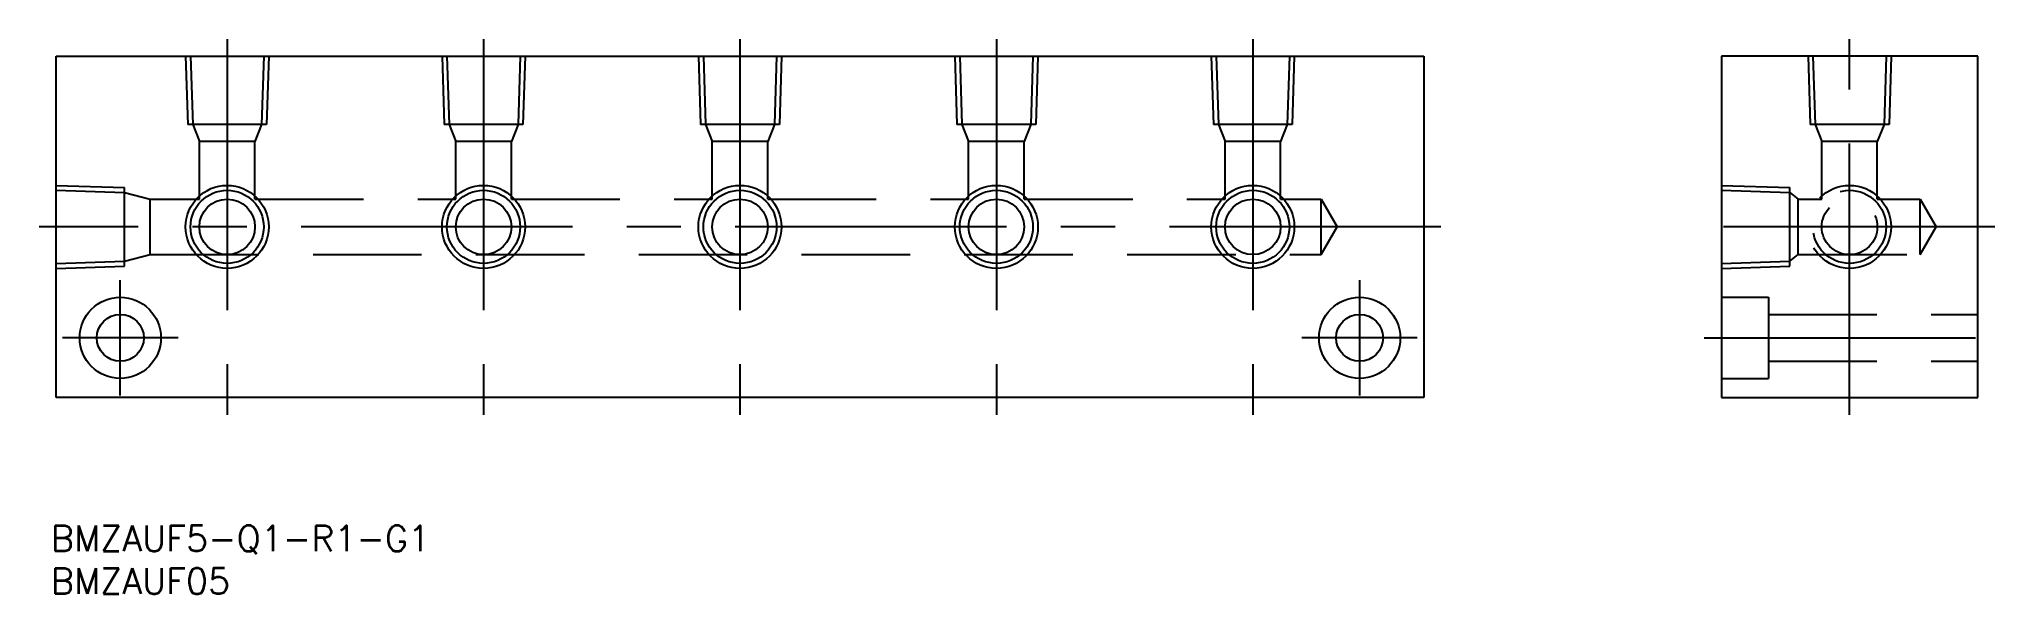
# Model space of a CAD drawing. Extents: x -2 to 227, y -23 to 42.
import ezdxf

# ---------------------------------------------------------------- set-up
doc = ezdxf.new("R2010")
doc.units = 0
doc.linetypes.add('CENTER', pattern=[50.8, 31.75, -6.35, 6.35, -6.35])
doc.linetypes.add('DASHED', pattern=[19.05, 12.7, -6.35])
doc.layers.get('0').update_dxf_attribs({"linetype": 'CONTINUOUS'})
doc.layers.add('CENTER', color=1, linetype='CONTINUOUS')
doc.styles.get("Standard").update_dxf_attribs({"font": 'txt.shx', "height": 3, "bigfont": 'bigfont.shx'})

# ---------------------------------------------------------------- blocks, each defined once
blk = doc.blocks.new('*U2')
at = {"color": 7, "linetype": 'CONTINUOUS'}
blk.add_text('BMZAUF05', height=3, dxfattribs=at).set_placement((-0.625, -23))
blk = doc.blocks.new('*U3')
at = {"color": 7, "linetype": 'CONTINUOUS'}
blk.add_text('BMZAUF5-Q1-R1-G1', height=3, dxfattribs=at).set_placement((-0.625, -18))

msp = doc.modelspace()

# ---------------------------------------------------------------- linework, layer by layer
at = {"color": 7, "linetype": 'CONTINUOUS'}
for p, q in [((0, 40), (160, 40)), ((0, 0), (0, 40)), ((160, 40), (160, 0)), ((224.82, 40), (194.82, 40)), ((194.82, 40), (194.82, 0)), ((224.82, 0), (224.82, 40)), ((160, 0), (0, 0)), ((194.82, 0), (224.82, 0))]:
    msp.add_line(p, q, dxfattribs=at)
at = {"color": 3, "linetype": 'DASHED'}
for p, q in [((15.14, 40), (15.39, 32)), ((15.72, 40), (15.97, 32)), ((24.28, 40), (24.03, 32)), ((24.86, 40), (24.61, 32)), ((45.14, 40), (45.39, 32)), ((45.72, 40), (45.97, 32)), ((54.28, 40), (54.03, 32)), ((54.86, 40), (54.61, 32)), ((75.14, 40), (75.39, 32)), ((75.72, 40), (75.97, 32)), ((84.28, 40), (84.03, 32)), ((84.86, 40), (84.61, 32)), ((105.14, 40), (105.39, 32)), ((105.72, 40), (105.97, 32)), ((114.28, 40), (114.03, 32)), ((114.86, 40), (114.61, 32)), ((135.14, 40), (135.39, 32)), ((135.72, 40), (135.97, 32)), ((144.28, 40), (144.03, 32)), ((144.86, 40), (144.61, 32)), ((204.96, 40), (205.21, 32)), ((205.54, 40), (205.79, 32)), ((214.11, 40), (213.86, 32)), ((214.69, 40), (214.44, 32)), ((24.61, 32), (15.39, 32)), ((15.97, 32), (16.75, 30)), ((23.25, 30), (16.75, 30)), ((16.75, 23.25), (16.75, 30)), ((24.03, 32), (23.25, 30)), ((23.25, 23.25), (23.25, 30)), ((54.61, 32), (45.39, 32)), ((45.97, 32), (46.75, 30)), ((53.25, 30), (46.75, 30)), ((46.75, 23.25), (46.75, 30)), ((54.03, 32), (53.25, 30)), ((53.25, 23.25), (53.25, 30)), ((84.61, 32), (75.39, 32)), ((75.97, 32), (76.75, 30)), ((83.25, 30), (76.75, 30)), ((76.75, 23.25), (76.75, 30)), ((84.03, 32), (83.25, 30)), ((83.25, 23.25), (83.25, 30)), ((114.61, 32), (105.39, 32)), ((105.97, 32), (106.75, 30)), ((113.25, 30), (106.75, 30)), ((106.75, 23.25), (106.75, 30)), ((114.03, 32), (113.25, 30)), ((113.25, 23.25), (113.25, 30)), ((144.61, 32), (135.39, 32)), ((135.97, 32), (136.75, 30)), ((143.25, 30), (136.75, 30)), ((136.75, 23.25), (136.75, 30)), ((144.03, 32), (143.25, 30)), ((143.25, 23.25), (143.25, 30)), ((214.44, 32), (205.21, 32)), ((205.79, 32), (206.57, 30)), ((206.57, 23.25), (206.57, 30)), ((213.07, 30), (206.57, 30)), ((213.86, 32), (213.07, 30)), ((213.07, 23.25), (213.07, 30)), ((0, 24.86), (8, 24.61)), ((0, 24.28), (8, 24.03)), ((8, 15.39), (8, 24.61)), ((8, 24.03), (11, 23.25)), ((11, 16.75), (11, 23.25)), ((11, 23.25), (16.75, 23.25)), ((23.25, 23.25), (46.75, 23.25)), ((53.25, 23.25), (76.75, 23.25)), ((83.25, 23.25), (106.75, 23.25)), ((113.25, 23.25), (136.75, 23.25)), ((143.25, 23.25), (148, 23.25)), ((148, 16.75), (148, 23.25)), ((148, 23.25), (149.88, 20)), ((194.82, 24.86), (202.82, 24.61)), ((194.82, 24.28), (202.82, 24.03)), ((202.82, 15.39), (202.82, 24.61)), ((202.82, 24.03), (203.82, 23.25)), ((203.82, 23.25), (206.57, 23.25)), ((203.82, 16.75), (203.82, 23.25)), ((213.07, 23.25), (218.07, 23.25)), ((218.07, 16.75), (218.07, 23.25)), ((218.07, 23.25), (219.95, 20)), ((148, 16.75), (149.88, 20)), ((218.07, 16.75), (219.95, 20)), ((8, 15.97), (11, 16.75)), ((11, 16.75), (148, 16.75)), ((202.82, 15.97), (203.82, 16.75)), ((203.82, 16.75), (218.07, 16.75)), ((0, 15.72), (8, 15.97)), ((0, 15.14), (8, 15.39)), ((194.82, 15.72), (202.82, 15.97)), ((194.82, 15.14), (202.82, 15.39)), ((194.82, 11.75), (200.32, 11.75)), ((200.32, 11.75), (200.32, 2.25)), ((200.32, 9.75), (224.82, 9.75)), ((200.32, 4.25), (224.82, 4.25)), ((194.82, 2.25), (200.32, 2.25))]:
    msp.add_line(p, q, dxfattribs=at)
at = {"color": 3, "linetype": 'CONTINUOUS'}
for centre in [(20, 20), (50, 20), (80, 20), (110, 20), (140, 20)]:
    msp.add_circle(centre, 4.86, dxfattribs=at)
at = {"color": 7, "linetype": 'CONTINUOUS'}
for centre, radius in [((20, 20), 4.28), ((20, 20), 3.25), ((50, 20), 4.28), ((50, 20), 3.25), ((80, 20), 4.28), ((80, 20), 3.25), ((110, 20), 4.28), ((110, 20), 3.25), ((140, 20), 4.28), ((140, 20), 3.25), ((7.5, 7), 4.75), ((152.5, 7), 4.75), ((7.5, 7), 2.75), ((152.5, 7), 2.75)]:
    msp.add_circle(centre, radius, dxfattribs=at)
at = {"color": 3, "linetype": 'DASHED'}
for radius in [4.86, 4.28, 3.25]:
    msp.add_circle((209.82, 20), radius, dxfattribs=at)
at = {"layer": 'CENTER', "color": 1, "linetype": 'CENTER'}
for p, q in [((20, 42), (20, -2)), ((50, 42), (50, -2)), ((80, 42), (80, -2)), ((110, 42), (110, -2)), ((140, 42), (140, -2)), ((209.82, -2), (209.82, 42)), ((162, 20), (-2, 20)), ((226.82, 20), (192.82, 20)), ((7.5, 0.25), (7.5, 13.75)), ((152.5, 13.75), (152.5, 0.25)), ((14.25, 7), (0.75, 7)), ((159.25, 7), (145.75, 7)), ((192.82, 7), (226.82, 7))]:
    msp.add_line(p, q, dxfattribs=at)

# ---------------------------------------------------------------- block references
at = {"color": 7, "linetype": 'CONTINUOUS'}
for name in ['*U3', '*U2']:
    msp.add_blockref(name, (0, 0), dxfattribs=at)

doc.saveas('drawing.dxf')
